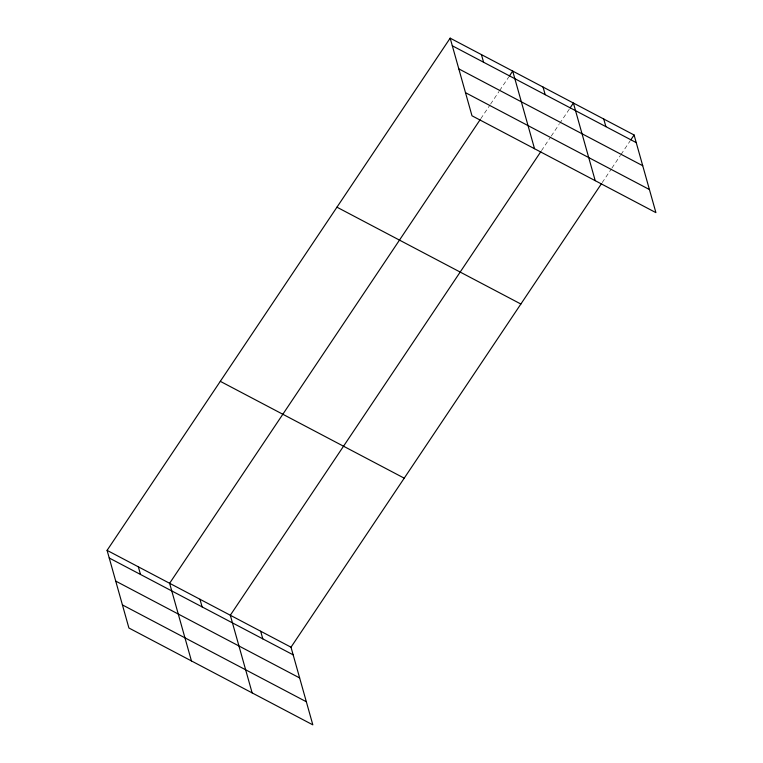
<?xml version="1.0" encoding="UTF-8"?>
<svg xmlns="http://www.w3.org/2000/svg" width="763" height="763" viewBox="0 0 763 763"><rect width="100%" height="100%" fill="white"/><g stroke="black" fill="none" stroke-linecap="round" stroke-linejoin="round"><path stroke-width="0.57" stroke-dasharray="3.81 2.86" d="M480.824 118.675L489.932 105.075M490.58 104.102L499.04 91.474M499.689 90.501L508.797 76.901M541.511 150.635L550.619 137.035M551.277 136.062L559.079 124.407M559.727 123.434L569.494 108.861M602.207 182.595L611.316 168.995M611.964 168.022L620.424 155.394M621.072 154.422L630.181 140.821"/><path stroke-width="1.14" d="M107.087 550.361L291.008 647.205L312.83 724.85L128.909 628.006L107.087 550.361L450.17 38.15L634.091 134.994L655.913 212.639L471.992 115.795L450.17 38.15M480.165 119.648L169.615 583.294L191.446 660.939M509.446 75.938L512.707 71.073L534.529 148.718M540.862 151.608L230.312 615.245L252.133 692.89M570.142 107.888L573.394 103.034L595.216 180.678M291.008 647.205L601.559 183.559M630.839 139.848L634.091 134.994M452.316 45.78L636.237 142.624M458.811 68.889L642.732 165.724M465.506 92.685L649.418 189.529M336.95 207.183L520.871 304.027M220.307 381.338L404.218 478.172M109.233 558.001L293.145 654.835M115.728 581.101L299.64 677.945M122.414 604.906L306.335 701.75M603.743 119.009L605.889 126.648M543.046 87.058L545.192 94.688M481.434 54.612L483.58 62.242M260.66 631.23L262.806 638.86M199.963 599.27L202.109 606.9M138.351 566.833L140.497 574.463"/></g></svg>
